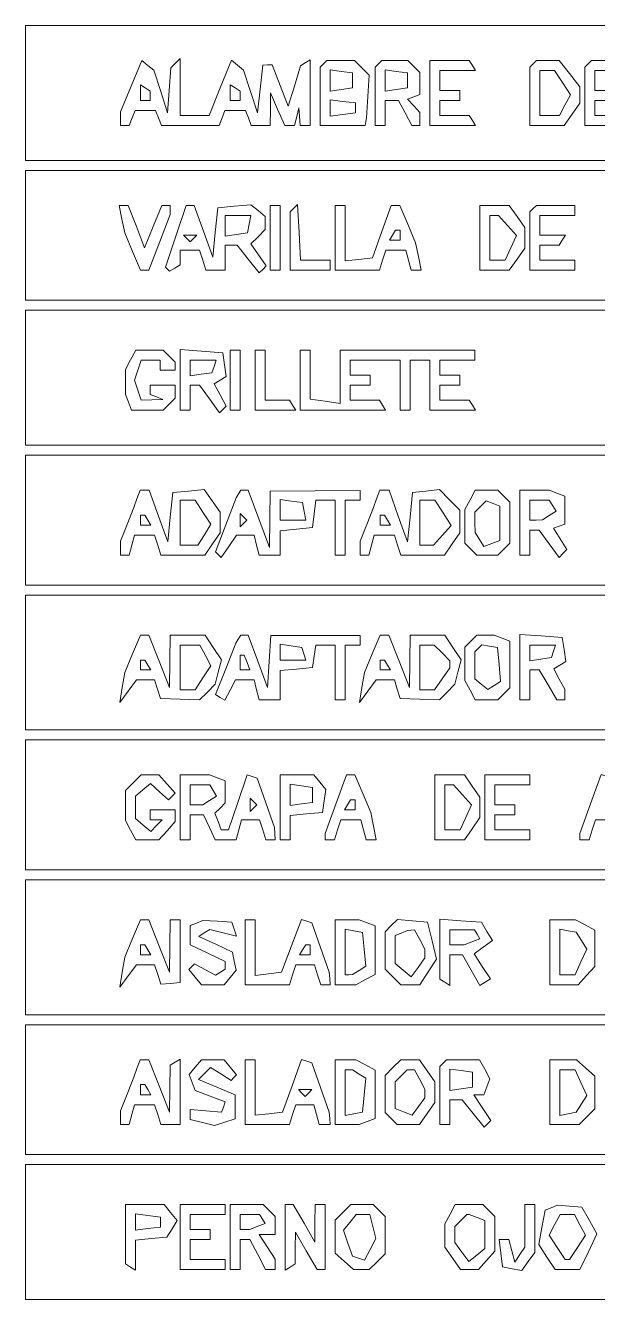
# Paper-space layout 'AN-03-DGE-012' of a CAD drawing. Header units: metres, sheet in millimetres. Extents: x 12 to 193, y 4 to 291.
# Drawn here: x 61.14 to 75.35, y 71.86 to 103.51 of the extents above; entities that cross this region are included whole.
import ezdxf

# ---------------------------------------------------------------- set-up
doc = ezdxf.new("R2010")
doc.units = ezdxf.units.M
doc.layers.add('DGE_CONTORNOS', color=7, linetype='Continuous', lineweight=0)
doc.layers.add('DGE_DATOS', color=7, linetype='Continuous', lineweight=0)

# ---------------------------------------------------------------- blocks, each defined once
blk = doc.blocks.new('LP_REF_DGE_MT_012')
at = {"layer": 'DGE_CONTORNOS'}
for points in [[(180.27, 101.832), (180.27, 100.157), (120.704, 100.157), (61.139, 100.157), (61.139, 101.832), (61.139, 103.507), (120.704, 103.507), (180.27, 103.507)], [(63.762, 102.003), (63.496, 101.365), (63.496, 101.195), (63.496, 101.026), (63.607, 101.026), (63.718, 101.026), (63.79, 101.212), (63.861, 101.398), (64.117, 101.398), (64.373, 101.398), (64.444, 101.212), (64.516, 101.026), (65.234, 101.026), (65.952, 101.026), (66.023, 101.212), (66.095, 101.398), (66.351, 101.398), (66.607, 101.398), (66.678, 101.212), (66.749, 101.026), (66.984, 101.026), (67.219, 101.026), (67.224, 101.429), (67.229, 101.832), (67.404, 101.429), (67.58, 101.026), (67.701, 101.026), (67.822, 101.026), (67.878, 101.243), (67.935, 101.46), (67.949, 101.243), (67.964, 101.026), (68.088, 101.026), (68.212, 101.026), (68.212, 101.84), (68.212, 102.653), (68.091, 102.579), (67.971, 102.504), (67.82, 102.002), (67.67, 101.501), (67.468, 102.017), (67.266, 102.533), (67.15, 102.527), (67.033, 102.521), (66.967, 101.928), (66.901, 101.336), (66.73, 101.865), (66.559, 102.394), (66.408, 102.519), (66.257, 102.644), (65.979, 101.959), (65.701, 101.274), (65.343, 101.274), (64.986, 101.274), (64.986, 101.981), (64.986, 102.688), (64.869, 102.571), (64.753, 102.453), (64.713, 101.894), (64.672, 101.336), (64.499, 101.865), (64.325, 102.394), (64.176, 102.517), (64.027, 102.641)], [(68.543, 102.556), (68.46, 102.473), (68.46, 101.75), (68.46, 101.026), (69.019, 101.026), (69.577, 101.026), (69.593, 101.119), (69.609, 101.212), (69.644, 101.741), (69.679, 102.271), (69.495, 102.455), (69.311, 102.639), (68.968, 102.639), (68.626, 102.639)], [(69.908, 102.556), (69.825, 102.473), (69.825, 101.75), (69.825, 101.026), (69.949, 101.026), (70.074, 101.026), (70.074, 101.336), (70.074, 101.646), (70.239, 101.646), (70.404, 101.646), (70.57, 101.336), (70.736, 101.026), (70.839, 101.026), (70.942, 101.026), (70.942, 101.187), (70.942, 101.348), (70.787, 101.513), (70.632, 101.677), (70.787, 101.734), (70.942, 101.791), (70.942, 102.066), (70.942, 102.341), (70.793, 102.49), (70.644, 102.639), (70.318, 102.639), (69.991, 102.639)], [(71.19, 101.832), (71.19, 101.026), (71.756, 101.026), (72.322, 101.026), (72.245, 101.15), (72.168, 101.274), (71.804, 101.274), (71.439, 101.274), (71.439, 101.46), (71.439, 101.646), (71.687, 101.646), (71.935, 101.646), (71.935, 101.77), (71.935, 101.894), (71.687, 101.894), (71.439, 101.894), (71.439, 102.142), (71.439, 102.391), (71.88, 102.391), (72.322, 102.391), (72.245, 102.515), (72.168, 102.639), (71.679, 102.639), (71.19, 102.639)], [(73.755, 102.556), (73.672, 102.473), (73.672, 101.75), (73.672, 101.026), (74.1, 101.026), (74.527, 101.026), (74.72, 101.301), (74.913, 101.577), (74.913, 101.781), (74.913, 101.985), (74.656, 102.312), (74.399, 102.639), (74.118, 102.639), (73.838, 102.639)], [(69.267, 102.142), (69.267, 101.956), (68.988, 101.917), (68.708, 101.877), (68.708, 102.142), (68.708, 102.408), (68.988, 102.368), (69.267, 102.329)], [(70.632, 102.142), (70.632, 101.956), (70.353, 101.917), (70.074, 101.877), (70.074, 102.142), (70.074, 102.408), (70.353, 102.368), (70.632, 102.329)], [(74.485, 102.089), (74.683, 101.787), (74.545, 101.53), (74.408, 101.274), (74.164, 101.274), (73.92, 101.274), (73.92, 101.832), (73.92, 102.391), (74.104, 102.391), (74.287, 102.391)], [(64.241, 101.763), (64.241, 101.646), (64.117, 101.646), (63.993, 101.646), (63.993, 101.84), (63.993, 102.033), (64.117, 101.956), (64.241, 101.88)], [(66.475, 101.763), (66.475, 101.646), (66.351, 101.646), (66.227, 101.646), (66.227, 101.84), (66.227, 102.033), (66.351, 101.956), (66.475, 101.88)], [(69.337, 101.46), (69.337, 101.336), (69.023, 101.297), (68.708, 101.257), (68.708, 101.46), (68.708, 101.663), (69.023, 101.623), (69.337, 101.584)], [(180.27, 98.296), (180.27, 96.683), (120.704, 96.683), (61.139, 96.683), (61.139, 98.296), (61.139, 99.909), (120.704, 99.909), (180.27, 99.909)], [(64.874, 98.274), (64.615, 97.508), (64.668, 97.455), (64.721, 97.402), (64.853, 97.484), (64.986, 97.566), (64.986, 97.745), (64.986, 97.923), (65.225, 97.923), (65.465, 97.923), (65.544, 97.675), (65.623, 97.427), (65.863, 97.427), (66.102, 97.427), (66.102, 97.737), (66.102, 98.048), (66.253, 98.048), (66.403, 98.048), (66.676, 97.706), (66.949, 97.365), (67.035, 97.45), (67.121, 97.535), (66.929, 97.808), (66.738, 98.081), (66.917, 98.259), (67.095, 98.438), (67.095, 98.6), (67.095, 98.762), (66.917, 98.909), (66.739, 99.057), (66.328, 99.018), (65.916, 98.978), (65.854, 98.365), (65.792, 97.752), (65.563, 98.396), (65.333, 99.04), (65.233, 99.04), (65.132, 99.04)], [(67.809, 98.969), (67.716, 98.875), (67.716, 98.151), (67.716, 97.427), (68.212, 97.427), (68.708, 97.427), (68.708, 97.551), (68.708, 97.675), (68.342, 97.675), (67.976, 97.675), (67.939, 98.369), (67.902, 99.063)], [(63.535, 98.699), (63.604, 98.358), (63.8, 97.892), (63.996, 97.427), (64.101, 97.427), (64.207, 97.427), (64.472, 98.121), (64.737, 98.814), (64.737, 98.927), (64.737, 99.04), (64.632, 99.04), (64.527, 99.04), (64.311, 98.513), (64.095, 97.985), (63.894, 98.513), (63.693, 99.04), (63.579, 99.04), (63.465, 99.04)], [(66.7, 98.575), (66.658, 98.358), (66.38, 98.318), (66.102, 98.278), (66.102, 98.535), (66.102, 98.792), (66.422, 98.792), (66.741, 98.792)], [(67.219, 98.234), (67.219, 97.427), (67.343, 97.427), (67.467, 97.427), (67.467, 98.234), (67.467, 99.04), (67.343, 99.04), (67.219, 99.04)], [(68.833, 98.234), (68.833, 97.427), (69.383, 97.427), (69.933, 97.427), (70.011, 97.675), (70.09, 97.923), (70.342, 97.923), (70.593, 97.923), (70.658, 97.675), (70.723, 97.427), (70.848, 97.427), (70.973, 97.427), (70.904, 97.768), (70.834, 98.11), (70.638, 98.575), (70.442, 99.04), (70.336, 99.04), (70.229, 99.04), (69.995, 98.389), (69.762, 97.737), (69.421, 97.698), (69.081, 97.659), (69.081, 98.35), (69.081, 99.04), (68.957, 99.04), (68.833, 99.04)], [(72.431, 98.234), (72.431, 97.427), (72.797, 97.427), (73.162, 97.427), (73.355, 97.703), (73.548, 97.979), (73.548, 98.234), (73.548, 98.489), (73.355, 98.764), (73.162, 99.04), (72.797, 99.04), (72.431, 99.04)], [(73.114, 98.543), (73.339, 98.295), (73.198, 97.985), (73.057, 97.675), (72.868, 97.675), (72.68, 97.675), (72.68, 98.234), (72.68, 98.792), (72.784, 98.792), (72.889, 98.792)], [(73.755, 98.958), (73.672, 98.875), (73.672, 98.151), (73.672, 97.427), (74.231, 97.427), (74.789, 97.427), (74.789, 97.551), (74.789, 97.675), (74.355, 97.675), (73.92, 97.675), (73.92, 97.861), (73.92, 98.048), (74.161, 98.048), (74.402, 98.048), (74.479, 98.172), (74.556, 98.296), (74.238, 98.296), (73.92, 98.296), (73.92, 98.544), (73.92, 98.792), (74.355, 98.792), (74.789, 98.792), (74.789, 98.916), (74.789, 99.04), (74.313, 99.04), (73.838, 99.04)], [(70.446, 98.296), (70.446, 98.172), (70.314, 98.172), (70.183, 98.172), (70.26, 98.296), (70.336, 98.42), (70.391, 98.42), (70.446, 98.42)], [(65.317, 98.213), (65.234, 98.13), (65.151, 98.213), (65.068, 98.296), (65.234, 98.296), (65.399, 98.296)], [(180.27, 94.759), (180.27, 93.084), (120.704, 93.084), (61.139, 93.084), (61.139, 94.759), (61.139, 96.434), (120.704, 96.434), (180.27, 96.434)], [(63.749, 95.202), (63.621, 94.962), (63.621, 94.653), (63.621, 94.345), (63.696, 94.149), (63.771, 93.953), (64.167, 93.953), (64.564, 93.953), (64.713, 94.102), (64.861, 94.25), (64.861, 94.412), (64.861, 94.573), (64.551, 94.573), (64.241, 94.573), (64.241, 94.459), (64.241, 94.346), (64.396, 94.283), (64.551, 94.22), (64.28, 94.211), (64.01, 94.201), (63.931, 94.449), (63.852, 94.697), (63.931, 94.945), (64.01, 95.193), (64.249, 95.193), (64.489, 95.193), (64.489, 95.069), (64.489, 94.945), (64.675, 94.945), (64.861, 94.945), (64.861, 95.045), (64.861, 95.144), (64.713, 95.293), (64.564, 95.442), (64.221, 95.442), (63.877, 95.442)], [(64.986, 94.704), (64.986, 93.953), (65.11, 93.953), (65.234, 93.953), (65.234, 94.263), (65.234, 94.573), (65.348, 94.573), (65.461, 94.573), (65.71, 94.232), (65.958, 93.891), (66.04, 93.973), (66.123, 94.055), (65.976, 94.33), (65.829, 94.605), (65.976, 94.696), (66.124, 94.787), (66.082, 95.083), (66.04, 95.38), (65.513, 95.418), (64.986, 95.456)], [(66.227, 94.697), (66.227, 93.953), (66.351, 93.953), (66.475, 93.953), (66.475, 94.697), (66.475, 95.442), (66.351, 95.442), (66.227, 95.442)], [(66.847, 94.697), (66.847, 93.953), (67.351, 93.953), (67.854, 93.953), (67.778, 94.077), (67.701, 94.201), (67.398, 94.201), (67.095, 94.201), (67.095, 94.821), (67.095, 95.442), (66.971, 95.442), (66.847, 95.442)], [(67.964, 94.697), (67.964, 93.953), (69.026, 93.953), (70.088, 93.953), (70.011, 94.077), (69.935, 94.201), (69.57, 94.201), (69.205, 94.201), (69.205, 94.387), (69.205, 94.573), (69.453, 94.573), (69.701, 94.573), (69.701, 94.697), (69.701, 94.821), (69.453, 94.821), (69.205, 94.821), (69.205, 95.007), (69.205, 95.193), (69.825, 95.193), (70.446, 95.193), (70.446, 94.573), (70.446, 93.953), (70.57, 93.953), (70.694, 93.953), (70.694, 94.573), (70.694, 95.193), (70.942, 95.193), (71.19, 95.193), (71.19, 94.573), (71.19, 93.953), (71.756, 93.953), (72.322, 93.953), (72.245, 94.077), (72.168, 94.201), (71.804, 94.201), (71.439, 94.201), (71.439, 94.387), (71.439, 94.573), (71.687, 94.573), (71.935, 94.573), (71.935, 94.697), (71.935, 94.821), (71.687, 94.821), (71.439, 94.821), (71.439, 95.007), (71.439, 95.193), (71.873, 95.193), (72.307, 95.193), (72.307, 95.318), (72.307, 95.442), (70.632, 95.442), (68.957, 95.442), (68.957, 94.781), (68.957, 94.12), (68.584, 94.174), (68.212, 94.229), (68.212, 94.835), (68.212, 95.442), (68.088, 95.442), (67.964, 95.442)], [(65.824, 95.038), (65.773, 94.883), (65.503, 94.844), (65.234, 94.804), (65.234, 94.999), (65.234, 95.193), (65.554, 95.193), (65.875, 95.193)], [(180.27, 91.223), (180.27, 89.609), (120.704, 89.609), (61.139, 89.609), (61.139, 91.223), (61.139, 92.836), (120.704, 92.836), (180.27, 92.836)], [(63.909, 91.75), (63.832, 91.533), (63.664, 91.114), (63.496, 90.696), (63.496, 90.525), (63.496, 90.354), (63.606, 90.354), (63.716, 90.354), (63.781, 90.602), (63.845, 90.85), (64.097, 90.85), (64.348, 90.85), (64.427, 90.602), (64.506, 90.354), (65.049, 90.354), (65.592, 90.354), (65.785, 90.63), (65.978, 90.906), (65.978, 91.161), (65.978, 91.416), (65.78, 91.698), (65.582, 91.981), (65.191, 91.943), (64.799, 91.905), (64.737, 91.292), (64.675, 90.679), (64.446, 91.323), (64.216, 91.967), (64.101, 91.967), (63.985, 91.967)], [(66.43, 91.872), (66.371, 91.776), (66.116, 91.104), (65.86, 90.431), (65.933, 90.361), (66.005, 90.292), (66.193, 90.571), (66.381, 90.85), (66.599, 90.85), (66.818, 90.85), (66.883, 90.602), (66.948, 90.354), (67.208, 90.354), (67.467, 90.354), (67.467, 90.656), (67.467, 90.959), (67.871, 90.998), (68.274, 91.037), (68.313, 91.378), (68.353, 91.719), (68.593, 91.719), (68.833, 91.719), (68.833, 91.037), (68.833, 90.354), (68.957, 90.354), (69.081, 90.354), (69.081, 91.037), (69.081, 91.719), (69.267, 91.719), (69.453, 91.719), (69.453, 91.837), (69.453, 91.955), (68.336, 91.95), (67.219, 91.944), (67.211, 91.242), (67.203, 90.54), (66.939, 91.254), (66.675, 91.967), (66.582, 91.967), (66.489, 91.967)], [(69.865, 91.75), (69.789, 91.533), (69.621, 91.114), (69.453, 90.696), (69.453, 90.525), (69.453, 90.354), (69.563, 90.354), (69.672, 90.354), (69.737, 90.602), (69.802, 90.85), (70.054, 90.85), (70.305, 90.85), (70.384, 90.602), (70.463, 90.354), (71.006, 90.354), (71.549, 90.354), (71.742, 90.63), (71.935, 90.906), (71.935, 91.188), (71.935, 91.471), (71.679, 91.727), (71.424, 91.982), (71.09, 91.944), (70.756, 91.905), (70.694, 91.292), (70.632, 90.679), (70.402, 91.323), (70.173, 91.967), (70.057, 91.967), (69.942, 91.967)], [(72.187, 91.727), (72.059, 91.487), (72.059, 91.069), (72.059, 90.652), (72.208, 90.503), (72.357, 90.354), (72.617, 90.354), (72.878, 90.354), (73.027, 90.503), (73.176, 90.652), (73.176, 91.161), (73.176, 91.669), (73.027, 91.818), (72.878, 91.967), (72.597, 91.967), (72.316, 91.967)], [(73.424, 91.161), (73.424, 90.354), (73.548, 90.354), (73.672, 90.354), (73.672, 90.664), (73.672, 90.974), (73.786, 90.974), (73.9, 90.974), (74.148, 90.633), (74.397, 90.292), (74.495, 90.391), (74.594, 90.489), (74.426, 90.757), (74.259, 91.025), (74.4, 91.072), (74.541, 91.119), (74.541, 91.468), (74.541, 91.817), (74.345, 91.892), (74.148, 91.967), (73.786, 91.967), (73.424, 91.967)], [(65.549, 91.419), (65.745, 91.119), (65.584, 90.861), (65.422, 90.602), (65.204, 90.602), (64.986, 90.602), (64.986, 91.161), (64.986, 91.719), (65.169, 91.719), (65.352, 91.719)], [(68.065, 91.44), (68.106, 91.223), (67.787, 91.223), (67.467, 91.223), (67.467, 91.479), (67.467, 91.736), (67.745, 91.697), (68.023, 91.657)], [(71.514, 91.406), (71.719, 91.092), (71.498, 90.847), (71.276, 90.602), (71.109, 90.602), (70.942, 90.602), (70.942, 91.161), (70.942, 91.719), (71.125, 91.719), (71.309, 91.719)], [(72.928, 91.143), (72.928, 90.719), (72.729, 90.642), (72.53, 90.566), (72.421, 90.739), (72.311, 90.912), (72.309, 91.167), (72.307, 91.421), (72.446, 91.56), (72.586, 91.7), (72.757, 91.634), (72.928, 91.568)], [(74.239, 91.581), (74.325, 91.443), (74.154, 91.335), (73.983, 91.226), (73.827, 91.225), (73.672, 91.223), (73.672, 91.471), (73.672, 91.719), (73.913, 91.719), (74.154, 91.719)], [(64.179, 91.223), (64.256, 91.099), (64.124, 91.099), (63.993, 91.099), (63.993, 91.223), (63.993, 91.347), (64.048, 91.347), (64.102, 91.347)], [(66.557, 91.14), (66.475, 91.057), (66.475, 91.223), (66.475, 91.388), (66.557, 91.305), (66.64, 91.223)], [(70.136, 91.223), (70.212, 91.099), (70.081, 91.099), (69.949, 91.099), (69.949, 91.223), (69.949, 91.347), (70.004, 91.347), (70.059, 91.347)], [(180.27, 87.686), (180.27, 86.011), (120.704, 86.011), (61.139, 86.011), (61.139, 87.686), (61.139, 89.361), (120.704, 89.361), (180.27, 89.361)], [(63.8, 87.903), (63.604, 87.438), (63.544, 87.066), (63.485, 86.693), (63.692, 86.973), (63.899, 87.252), (64.124, 87.252), (64.348, 87.252), (64.421, 87.024), (64.493, 86.796), (64.98, 86.777), (65.467, 86.758), (65.66, 86.951), (65.854, 87.145), (65.93, 87.448), (66.006, 87.75), (65.803, 88.059), (65.6, 88.369), (65.169, 88.369), (64.737, 88.369), (64.729, 87.717), (64.721, 87.066), (64.465, 87.717), (64.208, 88.369), (64.102, 88.369), (63.996, 88.369)], [(66.428, 88.269), (66.366, 88.17), (66.114, 87.53), (65.862, 86.89), (65.976, 86.819), (66.09, 86.749), (66.225, 87), (66.359, 87.252), (66.589, 87.252), (66.818, 87.252), (66.883, 87.004), (66.948, 86.755), (67.208, 86.755), (67.467, 86.755), (67.467, 87.12), (67.467, 87.484), (67.871, 87.523), (68.274, 87.562), (68.314, 87.841), (68.353, 88.12), (68.593, 88.12), (68.833, 88.12), (68.833, 87.438), (68.833, 86.755), (68.957, 86.755), (69.081, 86.755), (69.081, 87.438), (69.081, 88.12), (69.267, 88.12), (69.453, 88.12), (69.453, 88.24), (69.453, 88.359), (68.342, 88.357), (67.232, 88.355), (67.195, 87.71), (67.157, 87.066), (66.916, 87.717), (66.674, 88.369), (66.582, 88.369), (66.489, 88.369)], [(69.757, 87.903), (69.561, 87.438), (69.501, 87.066), (69.441, 86.693), (69.648, 86.973), (69.856, 87.252), (70.08, 87.252), (70.305, 87.252), (70.377, 87.024), (70.45, 86.796), (70.936, 86.777), (71.423, 86.758), (71.617, 86.951), (71.81, 87.145), (71.886, 87.448), (71.962, 87.75), (71.76, 88.059), (71.557, 88.369), (71.125, 88.369), (70.694, 88.369), (70.686, 87.717), (70.678, 87.066), (70.421, 87.717), (70.164, 88.369), (70.059, 88.369), (69.953, 88.369)], [(72.208, 88.22), (72.059, 88.071), (72.059, 87.653), (72.059, 87.235), (72.187, 86.995), (72.316, 86.755), (72.597, 86.755), (72.878, 86.755), (73.027, 86.904), (73.176, 87.053), (73.176, 87.636), (73.176, 88.218), (72.98, 88.293), (72.783, 88.369), (72.57, 88.369), (72.357, 88.369)], [(73.424, 87.569), (73.424, 86.755), (73.548, 86.755), (73.672, 86.755), (73.672, 87.128), (73.672, 87.5), (73.789, 87.5), (73.906, 87.5), (74.126, 87.128), (74.346, 86.755), (74.444, 86.755), (74.541, 86.755), (74.541, 86.888), (74.541, 87.02), (74.404, 87.276), (74.267, 87.532), (74.415, 87.623), (74.563, 87.714), (74.521, 88.01), (74.479, 88.307), (73.951, 88.345), (73.424, 88.383)], [(65.611, 87.864), (65.748, 87.607), (65.55, 87.306), (65.352, 87.004), (65.169, 87.004), (64.986, 87.004), (64.986, 87.562), (64.986, 88.12), (65.229, 88.12), (65.473, 88.12)], [(68.058, 87.903), (68.109, 87.748), (67.788, 87.748), (67.467, 87.748), (67.467, 87.943), (67.467, 88.138), (67.737, 88.098), (68.006, 88.058)], [(71.492, 87.925), (71.687, 87.73), (71.687, 87.643), (71.687, 87.555), (71.494, 87.279), (71.3, 87.004), (71.121, 87.004), (70.942, 87.004), (70.942, 87.562), (70.942, 88.12), (71.119, 88.12), (71.297, 88.12)], [(72.906, 87.636), (72.946, 87.216), (72.786, 87.117), (72.626, 87.018), (72.466, 87.15), (72.307, 87.282), (72.307, 87.619), (72.307, 87.955), (72.394, 88.042), (72.481, 88.129), (72.673, 88.093), (72.866, 88.056)], [(74.262, 87.965), (74.211, 87.81), (73.942, 87.771), (73.672, 87.731), (73.672, 87.926), (73.672, 88.12), (73.993, 88.12), (74.313, 88.12)], [(64.179, 87.624), (64.256, 87.5), (64.124, 87.5), (63.993, 87.5), (63.993, 87.624), (63.993, 87.748), (64.048, 87.748), (64.102, 87.748)], [(66.644, 87.686), (66.715, 87.5), (66.595, 87.5), (66.475, 87.5), (66.475, 87.686), (66.475, 87.872), (66.524, 87.872), (66.572, 87.872)], [(70.136, 87.624), (70.212, 87.5), (70.081, 87.5), (69.949, 87.5), (69.949, 87.624), (69.949, 87.748), (70.004, 87.748), (70.059, 87.748)], [(180.27, 84.15), (180.27, 82.536), (120.704, 82.536), (61.139, 82.536), (61.139, 84.15), (61.139, 85.763), (120.704, 85.763), (180.27, 85.763)], [(63.816, 84.699), (63.621, 84.504), (63.621, 84.133), (63.621, 83.761), (63.749, 83.521), (63.877, 83.281), (64.164, 83.281), (64.451, 83.281), (64.656, 83.508), (64.861, 83.735), (64.861, 83.88), (64.861, 84.026), (64.551, 84.026), (64.241, 84.026), (64.241, 83.901), (64.241, 83.777), (64.39, 83.777), (64.539, 83.777), (64.395, 83.634), (64.252, 83.49), (64.06, 83.649), (63.869, 83.808), (63.869, 84.088), (63.869, 84.367), (64.057, 84.524), (64.246, 84.68), (64.471, 84.477), (64.695, 84.273), (64.779, 84.356), (64.862, 84.44), (64.656, 84.667), (64.451, 84.894), (64.231, 84.894), (64.011, 84.894)], [(64.986, 84.088), (64.986, 83.281), (65.11, 83.281), (65.234, 83.281), (65.234, 83.591), (65.234, 83.901), (65.4, 83.901), (65.566, 83.901), (65.708, 83.591), (65.849, 83.281), (66.111, 83.281), (66.374, 83.281), (66.439, 83.529), (66.504, 83.777), (66.729, 83.777), (66.954, 83.777), (67.033, 83.529), (67.112, 83.281), (67.228, 83.281), (67.343, 83.281), (67.334, 83.436), (67.324, 83.591), (67.108, 84.204), (66.893, 84.817), (66.772, 84.857), (66.651, 84.897), (66.419, 84.213), (66.186, 83.529), (66.096, 83.529), (66.005, 83.529), (65.926, 83.736), (65.846, 83.943), (65.974, 84.071), (66.102, 84.199), (66.102, 84.471), (66.102, 84.743), (65.906, 84.819), (65.71, 84.894), (65.348, 84.894), (64.986, 84.894)], [(67.467, 84.088), (67.467, 83.281), (67.592, 83.281), (67.716, 83.281), (67.716, 83.583), (67.716, 83.886), (68.119, 83.925), (68.522, 83.963), (68.563, 84.249), (68.603, 84.536), (68.455, 84.715), (68.306, 84.894), (67.887, 84.894), (67.467, 84.894)], [(68.849, 84.168), (68.584, 83.442), (68.584, 83.361), (68.584, 83.281), (68.7, 83.281), (68.816, 83.281), (68.895, 83.529), (68.973, 83.777), (69.225, 83.777), (69.476, 83.777), (69.541, 83.529), (69.606, 83.281), (69.731, 83.281), (69.856, 83.281), (69.787, 83.622), (69.717, 83.963), (69.521, 84.429), (69.326, 84.894), (69.22, 84.894), (69.114, 84.894)], [(71.314, 84.088), (71.314, 83.281), (71.68, 83.281), (72.045, 83.281), (72.238, 83.557), (72.431, 83.833), (72.431, 84.088), (72.431, 84.343), (72.238, 84.618), (72.045, 84.894), (71.68, 84.894), (71.314, 84.894)], [(72.555, 84.088), (72.555, 83.281), (73.114, 83.281), (73.672, 83.281), (73.672, 83.405), (73.672, 83.529), (73.238, 83.529), (72.804, 83.529), (72.804, 83.715), (72.804, 83.901), (73.052, 83.901), (73.3, 83.901), (73.3, 84.026), (73.3, 84.15), (73.052, 84.15), (72.804, 84.15), (72.804, 84.398), (72.804, 84.646), (73.238, 84.646), (73.672, 84.646), (73.672, 84.77), (73.672, 84.894), (73.114, 84.894), (72.555, 84.894)], [(75.18, 84.172), (74.913, 83.442), (74.913, 83.361), (74.913, 83.281), (75.029, 83.281), (75.145, 83.281), (75.223, 83.529), (75.302, 83.777), (75.528, 83.777), (75.753, 83.777), (75.818, 83.529), (75.883, 83.281), (76.018, 83.281), (76.154, 83.281), (76.145, 83.436), (76.135, 83.591), (75.919, 84.204), (75.704, 84.817), (75.575, 84.86), (75.446, 84.903)], [(65.801, 84.508), (65.886, 84.37), (65.715, 84.262), (65.544, 84.153), (65.389, 84.151), (65.234, 84.15), (65.234, 84.398), (65.234, 84.646), (65.475, 84.646), (65.716, 84.646)], [(68.274, 84.398), (68.274, 84.212), (67.995, 84.172), (67.716, 84.132), (67.716, 84.398), (67.716, 84.663), (67.995, 84.624), (68.274, 84.584)], [(71.997, 84.397), (72.223, 84.149), (72.081, 83.839), (71.94, 83.529), (71.751, 83.529), (71.563, 83.529), (71.563, 84.088), (71.563, 84.646), (71.668, 84.646), (71.772, 84.646)], [(66.806, 84.067), (66.723, 83.984), (66.723, 84.15), (66.723, 84.315), (66.806, 84.232), (66.888, 84.15)], [(69.329, 84.15), (69.329, 84.026), (69.198, 84.026), (69.066, 84.026), (69.143, 84.15), (69.219, 84.274), (69.274, 84.274), (69.329, 84.274)], [(180.27, 80.613), (180.27, 78.938), (120.704, 78.938), (61.139, 78.938), (61.139, 80.613), (61.139, 82.288), (120.704, 82.288), (180.27, 82.288)], [(63.8, 80.83), (63.604, 80.365), (63.544, 79.993), (63.485, 79.62), (63.692, 79.9), (63.899, 80.179), (64.124, 80.179), (64.348, 80.179), (64.425, 79.939), (64.501, 79.699), (64.743, 79.717), (64.986, 79.735), (64.986, 80.515), (64.986, 81.296), (64.861, 81.296), (64.737, 81.296), (64.729, 80.644), (64.721, 79.993), (64.465, 80.644), (64.208, 81.296), (64.102, 81.296), (63.996, 81.296)], [(65.389, 81.216), (65.234, 81.151), (65.234, 80.911), (65.234, 80.671), (65.668, 80.464), (66.102, 80.257), (66.102, 80.163), (66.102, 80.069), (65.981, 79.994), (65.859, 79.919), (65.598, 80.059), (65.337, 80.199), (65.268, 80.13), (65.198, 80.061), (65.355, 79.872), (65.512, 79.682), (65.792, 79.682), (66.072, 79.682), (66.222, 79.863), (66.371, 80.043), (66.328, 80.265), (66.285, 80.488), (65.865, 80.687), (65.444, 80.885), (65.581, 80.97), (65.719, 81.055), (66.051, 80.972), (66.383, 80.888), (66.326, 81.061), (66.269, 81.234), (65.907, 81.258), (65.544, 81.282)], [(66.599, 80.489), (66.599, 79.682), (67.149, 79.682), (67.699, 79.682), (67.778, 79.931), (67.857, 80.179), (68.088, 80.179), (68.319, 80.179), (68.398, 79.931), (68.477, 79.682), (68.593, 79.682), (68.708, 79.682), (68.699, 79.838), (68.689, 79.993), (68.474, 80.605), (68.258, 81.218), (68.129, 81.261), (68, 81.304), (67.752, 80.648), (67.504, 79.993), (67.175, 79.953), (66.847, 79.914), (66.847, 80.605), (66.847, 81.296), (66.723, 81.296), (66.599, 81.296)], [(68.833, 80.489), (68.833, 79.682), (69.089, 79.682), (69.345, 79.682), (69.585, 79.811), (69.825, 79.939), (69.825, 80.542), (69.825, 81.145), (69.629, 81.22), (69.433, 81.296), (69.133, 81.296), (68.833, 81.296)], [(69.555, 80.563), (69.596, 80.143), (69.431, 80.039), (69.267, 79.934), (69.174, 79.932), (69.081, 79.931), (69.081, 80.498), (69.081, 81.066), (69.298, 81.024), (69.515, 80.983)], [(70.228, 81.152), (70.074, 80.998), (70.074, 80.535), (70.074, 80.072), (70.269, 79.877), (70.464, 79.682), (70.7, 79.682), (70.936, 79.682), (71.145, 80.001), (71.354, 80.32), (71.241, 80.777), (71.128, 81.234), (70.755, 81.27), (70.383, 81.307)], [(70.938, 80.807), (71.066, 80.567), (71.066, 80.459), (71.066, 80.35), (70.894, 80.114), (70.721, 79.878), (70.521, 80.044), (70.322, 80.209), (70.322, 80.556), (70.322, 80.903), (70.477, 80.965), (70.632, 81.028), (70.721, 81.038), (70.809, 81.047)], [(71.439, 80.565), (71.439, 79.821), (71.563, 79.744), (71.687, 79.668), (71.687, 80.047), (71.687, 80.427), (71.842, 80.426), (71.997, 80.425), (72.213, 80.046), (72.429, 79.666), (72.561, 79.748), (72.693, 79.829), (72.49, 80.139), (72.288, 80.448), (72.515, 80.616), (72.742, 80.785), (72.605, 81.009), (72.468, 81.234), (71.953, 81.272), (71.439, 81.31)], [(72.361, 80.936), (72.43, 80.825), (72.234, 80.75), (72.039, 80.675), (71.863, 80.675), (71.687, 80.675), (71.687, 80.861), (71.687, 81.047), (71.99, 81.047), (72.293, 81.047)], [(74.169, 80.489), (74.169, 79.682), (74.522, 79.682), (74.875, 79.682), (75.08, 79.909), (75.286, 80.136), (75.286, 80.587), (75.286, 81.039), (75.045, 81.167), (74.805, 81.296), (74.487, 81.296), (74.169, 81.296)], [(74.955, 80.778), (75.086, 80.57), (74.94, 80.25), (74.794, 79.931), (74.606, 79.931), (74.417, 79.931), (74.417, 80.498), (74.417, 81.066), (74.621, 81.025), (74.825, 80.985)], [(64.179, 80.551), (64.256, 80.427), (64.124, 80.427), (63.993, 80.427), (63.993, 80.551), (63.993, 80.675), (64.048, 80.675), (64.102, 80.675)], [(68.212, 80.551), (68.212, 80.427), (68.081, 80.427), (67.949, 80.427), (68.026, 80.551), (68.103, 80.675), (68.157, 80.675), (68.212, 80.675)], [(180.27, 77.077), (180.27, 75.463), (120.704, 75.463), (61.139, 75.463), (61.139, 77.077), (61.139, 78.69), (120.704, 78.69), (180.27, 78.69)], [(63.909, 77.604), (63.832, 77.387), (63.664, 76.968), (63.496, 76.55), (63.496, 76.379), (63.496, 76.208), (63.606, 76.208), (63.716, 76.208), (63.781, 76.456), (63.845, 76.704), (64.097, 76.704), (64.348, 76.704), (64.427, 76.456), (64.506, 76.208), (64.746, 76.208), (64.986, 76.208), (64.986, 77.022), (64.986, 77.836), (64.861, 77.759), (64.737, 77.682), (64.729, 77.1), (64.721, 76.518), (64.465, 77.17), (64.208, 77.821), (64.096, 77.821), (63.985, 77.821)], [(65.359, 77.637), (65.206, 77.452), (65.282, 77.253), (65.358, 77.055), (65.732, 76.914), (66.105, 76.773), (66.059, 76.646), (66.013, 76.518), (65.624, 76.55), (65.234, 76.581), (65.234, 76.459), (65.234, 76.337), (65.535, 76.261), (65.836, 76.186), (66.093, 76.267), (66.351, 76.349), (66.351, 76.649), (66.351, 76.949), (65.894, 77.14), (65.438, 77.33), (65.587, 77.48), (65.736, 77.629), (65.994, 77.468), (66.251, 77.308), (66.318, 77.375), (66.386, 77.443), (66.229, 77.632), (66.072, 77.821), (65.792, 77.821), (65.512, 77.821)], [(66.599, 77.014), (66.599, 76.208), (67.149, 76.208), (67.699, 76.208), (67.778, 76.456), (67.857, 76.704), (68.082, 76.704), (68.307, 76.704), (68.372, 76.456), (68.437, 76.208), (68.573, 76.208), (68.708, 76.208), (68.699, 76.363), (68.689, 76.518), (68.474, 77.131), (68.258, 77.744), (68.128, 77.787), (67.998, 77.83), (67.763, 77.174), (67.528, 76.518), (67.187, 76.479), (66.847, 76.44), (66.847, 77.13), (66.847, 77.821), (66.723, 77.821), (66.599, 77.821)], [(68.833, 77.014), (68.833, 76.208), (69.133, 76.208), (69.433, 76.208), (69.629, 76.283), (69.825, 76.359), (69.825, 76.961), (69.825, 77.564), (69.585, 77.693), (69.345, 77.821), (69.089, 77.821), (68.833, 77.821)], [(69.431, 77.465), (69.596, 77.361), (69.555, 76.94), (69.515, 76.52), (69.298, 76.479), (69.081, 76.438), (69.081, 77.005), (69.081, 77.573), (69.174, 77.571), (69.267, 77.569)], [(70.269, 77.626), (70.074, 77.431), (70.074, 76.968), (70.074, 76.506), (70.222, 76.357), (70.371, 76.208), (70.65, 76.208), (70.928, 76.208), (71.121, 76.484), (71.314, 76.759), (71.314, 77.014), (71.314, 77.269), (71.121, 77.545), (70.928, 77.821), (70.696, 77.821), (70.464, 77.821)], [(70.938, 77.333), (71.066, 77.093), (71.066, 76.984), (71.066, 76.876), (70.908, 76.659), (70.749, 76.443), (70.536, 76.525), (70.322, 76.607), (70.322, 76.941), (70.322, 77.275), (70.471, 77.424), (70.62, 77.573), (70.714, 77.573), (70.809, 77.573)], [(71.521, 77.738), (71.439, 77.656), (71.439, 76.932), (71.439, 76.208), (71.563, 76.208), (71.687, 76.208), (71.687, 76.518), (71.687, 76.828), (71.837, 76.828), (71.988, 76.828), (72.26, 76.487), (72.533, 76.146), (72.616, 76.228), (72.699, 76.31), (72.489, 76.631), (72.279, 76.952), (72.404, 76.952), (72.529, 76.952), (72.604, 77.148), (72.679, 77.343), (72.551, 77.582), (72.423, 77.821), (72.013, 77.821), (71.604, 77.821)], [(72.245, 77.325), (72.245, 77.139), (71.966, 77.099), (71.687, 77.059), (71.687, 77.325), (71.687, 77.59), (71.966, 77.55), (72.245, 77.511)], [(74.169, 77.014), (74.169, 76.208), (74.532, 76.208), (74.895, 76.208), (75.091, 76.403), (75.286, 76.598), (75.286, 77.004), (75.286, 77.41), (75.059, 77.616), (74.832, 77.821), (74.5, 77.821), (74.169, 77.821)], [(74.94, 77.253), (75.086, 76.933), (74.955, 76.726), (74.825, 76.518), (74.621, 76.478), (74.417, 76.438), (74.417, 77.005), (74.417, 77.573), (74.606, 77.573), (74.794, 77.573)], [(64.179, 77.077), (64.256, 76.952), (64.124, 76.952), (63.993, 76.952), (63.993, 77.077), (63.993, 77.201), (64.048, 77.201), (64.102, 77.201)], [(68.171, 76.994), (68.088, 76.911), (68.005, 76.994), (67.923, 77.077), (68.088, 77.077), (68.253, 77.077)], [(180.27, 73.54), (180.27, 71.865), (120.704, 71.865), (61.139, 71.865), (61.139, 73.54), (61.139, 75.215), (120.704, 75.215), (180.27, 75.215)], [(63.621, 73.485), (63.621, 72.748), (63.745, 72.671), (63.869, 72.595), (63.869, 72.966), (63.869, 73.338), (64.26, 73.377), (64.65, 73.416), (64.78, 73.623), (64.909, 73.829), (64.746, 74.026), (64.583, 74.222), (64.102, 74.222), (63.621, 74.222)], [(64.986, 73.416), (64.986, 72.609), (65.544, 72.609), (66.102, 72.609), (66.102, 72.733), (66.102, 72.858), (65.668, 72.858), (65.234, 72.858), (65.234, 73.106), (65.234, 73.354), (65.482, 73.354), (65.73, 73.354), (65.73, 73.478), (65.73, 73.602), (65.482, 73.602), (65.234, 73.602), (65.234, 73.788), (65.234, 73.974), (65.668, 73.974), (66.102, 73.974), (66.102, 74.098), (66.102, 74.222), (65.544, 74.222), (64.986, 74.222)], [(66.227, 73.416), (66.227, 72.609), (66.351, 72.609), (66.475, 72.609), (66.475, 72.982), (66.475, 73.354), (66.596, 73.354), (66.717, 73.354), (66.909, 72.982), (67.102, 72.609), (67.222, 72.609), (67.343, 72.609), (67.343, 72.738), (67.343, 72.866), (67.143, 73.172), (66.943, 73.478), (67.143, 73.478), (67.343, 73.478), (67.343, 73.701), (67.343, 73.925), (67.194, 74.074), (67.046, 74.222), (66.636, 74.222), (66.227, 74.222)], [(67.592, 73.409), (67.592, 72.595), (67.716, 72.671), (67.84, 72.748), (67.843, 73.144), (67.845, 73.54), (68.115, 73.075), (68.385, 72.609), (68.485, 72.609), (68.584, 72.609), (68.584, 73.416), (68.584, 74.222), (68.46, 74.222), (68.336, 74.222), (68.333, 73.757), (68.33, 73.292), (68.061, 73.757), (67.791, 74.222), (67.691, 74.222), (67.592, 74.222)], [(69.028, 74.027), (68.833, 73.832), (68.833, 73.426), (68.833, 73.02), (69.059, 72.815), (69.286, 72.609), (69.485, 72.609), (69.683, 72.609), (69.878, 72.804), (70.074, 72.999), (70.074, 73.462), (70.074, 73.925), (69.925, 74.074), (69.776, 74.222), (69.499, 74.222), (69.223, 74.222)], [(71.691, 73.982), (71.563, 73.742), (71.563, 73.452), (71.563, 73.161), (71.756, 72.885), (71.949, 72.609), (72.171, 72.609), (72.393, 72.609), (72.598, 72.836), (72.804, 73.063), (72.804, 73.494), (72.804, 73.925), (72.655, 74.074), (72.506, 74.222), (72.163, 74.222), (71.82, 74.222)], [(73.546, 73.695), (73.544, 73.168), (73.422, 72.982), (73.3, 72.795), (73.223, 73.075), (73.147, 73.354), (73.029, 73.354), (72.911, 73.354), (72.95, 73.014), (72.99, 72.674), (73.23, 72.628), (73.47, 72.582), (73.633, 72.806), (73.796, 73.029), (73.796, 73.626), (73.796, 74.222), (73.672, 74.222), (73.548, 74.222)], [(74.204, 74.144), (74.052, 74.08), (73.973, 73.655), (73.893, 73.229), (74.096, 72.919), (74.298, 72.609), (74.608, 72.609), (74.917, 72.609), (75.128, 73.052), (75.339, 73.495), (75.153, 73.828), (74.967, 74.16), (74.661, 74.184), (74.355, 74.208)], [(64.497, 73.788), (64.497, 73.664), (64.183, 73.625), (63.869, 73.586), (63.869, 73.788), (63.869, 73.991), (64.183, 73.952), (64.497, 73.912)], [(67.025, 73.863), (67.094, 73.752), (66.898, 73.677), (66.703, 73.602), (66.589, 73.602), (66.475, 73.602), (66.475, 73.788), (66.475, 73.974), (66.716, 73.974), (66.956, 73.974)], [(69.771, 73.676), (69.846, 73.377), (69.703, 73.11), (69.56, 72.842), (69.414, 72.891), (69.267, 72.94), (69.152, 73.264), (69.038, 73.587), (69.199, 73.781), (69.359, 73.974), (69.528, 73.974), (69.696, 73.974)], [(72.359, 73.899), (72.555, 73.824), (72.555, 73.48), (72.555, 73.136), (72.356, 72.97), (72.156, 72.805), (71.984, 73.041), (71.811, 73.277), (71.811, 73.477), (71.811, 73.676), (71.96, 73.825), (72.109, 73.974), (72.136, 73.974), (72.163, 73.974)], [(74.918, 73.718), (75.055, 73.461), (74.857, 73.159), (74.659, 72.858), (74.603, 72.858), (74.547, 72.858), (74.349, 73.159), (74.151, 73.461), (74.288, 73.718), (74.426, 73.974), (74.603, 73.974), (74.78, 73.974)]]:
    blk.add_lwpolyline(points, close=True, dxfattribs=at)
for points in [[(75.72, 101.274), (75.286, 101.274), (75.286, 101.46), (75.286, 101.646), (75.534, 101.646)], [(75.534, 101.894), (75.286, 101.894), (75.286, 102.142), (75.286, 102.391), (75.727, 102.391)], [(75.609, 102.639), (75.203, 102.639), (75.12, 102.556), (75.037, 102.473), (75.037, 101.75), (75.037, 101.026), (75.596, 101.026)]]:
    blk.add_lwpolyline(points, dxfattribs=at)

psp = doc.layouts.new('AN-03-DGE-012')

# ---------------------------------------------------------------- block references
at = {"layer": 'DGE_DATOS'}
psp.add_blockref('LP_REF_DGE_MT_012', (0, 0), dxfattribs=at)

doc.saveas('drawing.dxf')
